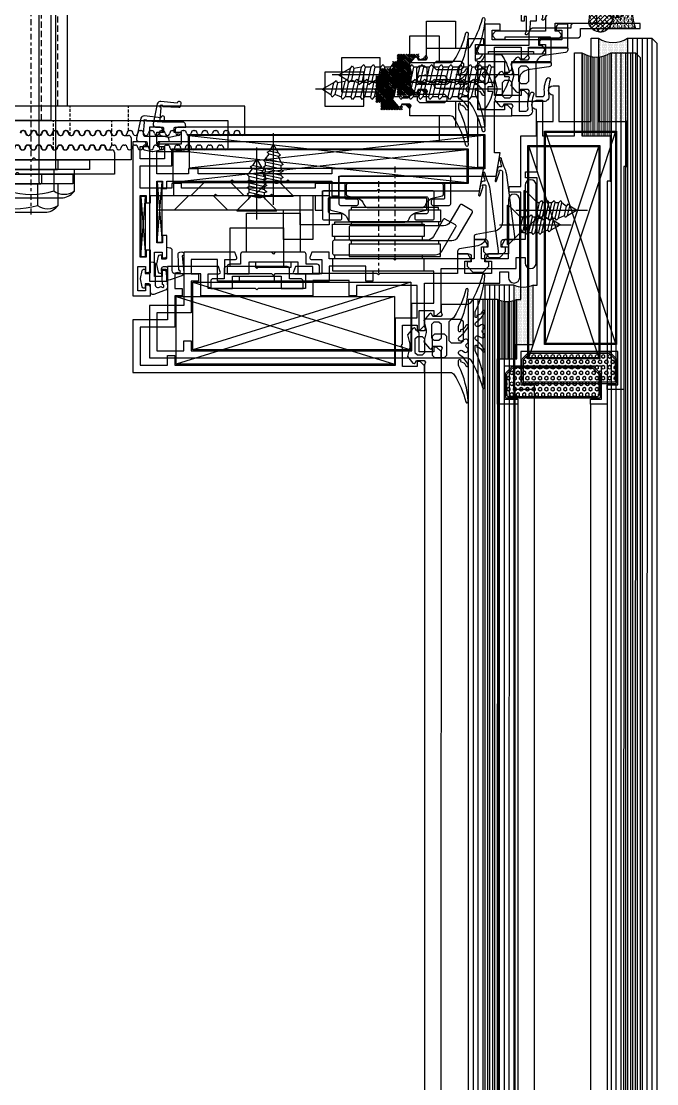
# Model space of a CAD drawing. Header units: inches. Extents: x 4821 to 127877, y 58012 to 433683.
# Drawn here: x 92547.4 to 92678.2, y 149501.3 to 149720 of the extents above; entities that cross this region are included whole.
import ezdxf

# ---------------------------------------------------------------- set-up
doc = ezdxf.new("R2010")
doc.units = ezdxf.units.IN
doc.header["$MEASUREMENT"] = 0
for name, pattern in [('$1$AUSGEZOGEN', [0]), ('$1$Center', [29.999999, 12, -6, 6, -6]), ('$1$DASHDOT', [25.4, 12.7, -6.35, 0, -6.35]), ('$1$DASHED', [19.05, 12.7, -6.35])]:
    doc.linetypes.add(name, pattern=pattern)
for name, color, linetype in [('$1$ACC', 2, 'Continuous'), ('$1$BEAM', 2, 'Continuous'), ('A-FURN-FIXD', 10, 'Continuous'), ('A-FURN-FREE', 10, 'Continuous'), ('A-WAL-CMU', 7, 'Continuous')]:
    doc.layers.add(name, color=color, linetype=linetype)

# ---------------------------------------------------------------- blocks, each defined once
blk = doc.blocks.new('$1$joint silicone 2')
h = blk.add_hatch()
h.set_pattern_fill('AR-SAND', color=11, scale=0.3)
h.set_pattern_definition([(37.5, (18049.9647, 8866.313), (-0.018898007, 0.578047131), [0, -0.456, 0, -0.51, 0, -0.4875]), (7.5, (18049.9647, 8866.313), (0.530933012, 0.84664382), [0, -0.246, 0, -0.411, 0, -0.1575]), (327.5, (18049.5957, 8866.313), (0.934242559, 0.001697716), [0, -0.15, 0, -0.54, 0, -0.705]), (317.5, (18049.5957, 8866.313), (0.90183798, 0.26330267), [0, -0.075, 0, -0.354, 0, -0.405])])
edge = h.paths.add_edge_path()
edge.add_line((-6.23, 1.18), (-6.21, 1.17))
edge.add_line((-6.21, 1.17), (-5.75, 0.91))
edge.add_line((-5.75, 0.91), (-5.19, 0.68))
edge.add_line((-5.19, 0.68), (-4.55, 0.49))
edge.add_line((-4.55, 0.49), (-3.83, 0.33))
edge.add_line((-3.83, 0.33), (-3.05, 0.21))
edge.add_line((-3.05, 0.21), (-2.21, 0.11))
edge.add_line((-2.21, 0.11), (-1.35, 0.05))
edge.add_line((-1.35, 0.05), (-0.45, 0.01))
edge.add_line((-0.45, 0.01), (0.45, -0.01))
edge.add_line((0.45, -0.01), (1.36, 0.01))
edge.add_line((1.36, 0.01), (2.25, 0.05))
edge.add_line((2.25, 0.05), (3.12, 0.11))
edge.add_line((3.12, 0.11), (3.95, 0.21))
edge.add_line((3.95, 0.21), (4.73, 0.33))
edge.add_line((4.73, 0.33), (5.45, 0.49))
edge.add_line((5.45, 0.49), (6.1, 0.68))
edge.add_line((6.1, 0.68), (6.66, 0.91))
edge.add_line((6.66, 0.91), (7.12, 1.17))
edge.add_line((7.12, 1.17), (7.13, 1.18))
edge.add_line((7.13, 1.18), (7.45, 0.83))
edge.add_line((7.45, 0.83), (7.45, -4.17))
edge.add_arc((0.45, -28.17), 25, 73.7398, 106.2602)
edge.add_line((-6.55, -4.17), (-6.55, 0.83))
edge.add_line((-6.55, 0.83), (-6.23, 1.18))
at = {"color": 11}
blk.add_lwpolyline([(-6.23, 1.18), (-6.21, 1.17), (-5.75, 0.91), (-5.19, 0.68), (-4.55, 0.49), (-3.83, 0.33), (-3.05, 0.21), (-2.21, 0.11), (-1.35, 0.05), (-0.45, 0.01), (0.45, -0.01), (1.36, 0.01), (2.25, 0.05), (3.12, 0.11), (3.95, 0.21), (4.73, 0.33), (5.45, 0.49), (6.1, 0.68), (6.66, 0.91), (7.12, 1.17), (7.13, 1.18), (7.45, 0.83), (7.45, -4.17, 0.142857), (-6.55, -4.17), (-6.55, 0.83)], format="xyb", close=True, dxfattribs=at)
blk = doc.blocks.new('$1$GTSY500502')
at = {"color": 151}
blk.add_lwpolyline([(-1.78, 2.38, -0.668179), (-2.07, 1.7), (-2.35, 1.7), (-2.35, 0), (-2.01, -0.29), (-1.68, 0), (0, 0), (0, -0.49), (-1, -0.49), (-1, -0.99), (1.91, -0.99, 0.15392), (2.48, -0.81, -0.807191), (2.77, -1.07, -0.191853), (2.18, -1.52, -0.072848), (0.68, -1.72), (0, -1.72), (0, -3), (-2.5, -3), (-2.5, -2.5, 0.414214), (-2.8, -2.2), (-8.2, -2.2, 0.414214), (-8.5, -2.5), (-8.5, -3), (-11, -3), (-11, -1.72), (-11.68, -1.72, -0.072848), (-13.18, -1.52, -0.191853), (-13.77, -1.07, -0.807191), (-13.48, -0.81, 0.15392), (-12.91, -0.99), (-10, -0.99), (-10, -0.49), (-11, -0.49), (-11, 0), (-9.32, 0), (-8.99, -0.29), (-8.65, 0), (-8.65, 1.7), (-8.93, 1.7, -0.668179), (-9.22, 2.38), (-7.8, 3.8), (-3.2, 3.8)], format="xyb", close=True, dxfattribs=at)
blk.add_lwpolyline([(-3.64, 0.49), (-4.13, 0), (-6.87, 0), (-7.36, 0.49), (-7.36, 1.47), (-6.87, 1.96), (-4.13, 1.96), (-3.64, 1.47)], close=True, dxfattribs=at)
blk = doc.blocks.new('$1$Fixed bracket Plan')
at = {"layer": 'A-FURN-FIXD', "linetype": '$1$Center', "ltscale": 0.1}
blk.add_line((53.65, -48.26), (53.65, 59.93), dxfattribs=at)
at = {"layer": 'A-FURN-FIXD', "linetype": '$1$DASHED', "ltscale": 0.1}
blk.add_line((59.15, -25.9), (59.15, 25.9), dxfattribs=at)
at = {"layer": 'A-FURN-FIXD'}
for p, q in [((61.15, -25.9), (61.15, 25.9)), ((58.65, 22.83), (58.65, -38.58)), ((97.6, -26), (9.7, -26)), ((46.15, -25.9), (61.15, -25.9)), ((97.6, -31.5), (97.6, -26)), ((51.9, -31), (52.1, -31)), ((53, -32), (53.2, -32)), ((54.1, -31), (54.3, -31)), ((55.2, -32), (55.4, -32)), ((56.3, -31), (56.5, -31)), ((57.4, -32), (57.6, -32)), ((58.5, -31), (58.7, -31)), ((59.6, -32), (59.8, -32)), ((60.7, -31), (60.9, -31)), ((61.8, -32), (62, -32)), ((62.9, -31), (63.1, -31)), ((64, -32), (64.2, -32)), ((65.1, -31), (65.3, -31)), ((66.2, -32), (66.4, -32)), ((67.3, -31), (67.5, -31)), ((68.4, -32), (68.6, -32)), ((69.5, -31), (69.7, -31)), ((70.6, -32), (70.8, -32)), ((71.7, -31), (71.9, -31)), ((72.8, -32), (73.7, -32)), ((73.9, -31), (74.1, -31)), ((74.2, -32.5), (74.2, -37)), ((76.1, -31), (76.3, -31)), ((78.3, -31), (78.5, -31)), ((80.5, -31), (80.7, -31)), ((82.7, -31), (82.9, -31)), ((84.9, -31), (85.1, -31)), ((87.1, -31), (87.3, -31)), ((89.3, -31), (89.5, -31)), ((91.5, -31), (91.7, -31)), ((93.7, -31), (93.9, -31)), ((95.9, -31), (96.1, -31)), ((53.75, -37), (34.2, -37)), ((41.65, -37), (65.65, -37)), ((54.05, -36.7), (53.75, -37)), ((54.35, -36.7), (54.05, -36.7)), ((54.65, -37), (54.35, -36.7)), ((74.2, -37), (54.65, -37)), ((59.15, -37), (59.15, -39)), ((65.65, -37), (65.65, -39)), ((65.65, -39), (41.65, -39)), ((48.23, -39), (59.07, -39)), ((58.33, -39), (58.33, -43.41)), ((62.58, -39), (59.07, -39)), ((62.58, -43.41), (62.58, -39)), ((47.05, -44.83), (60.25, -44.83))]:
    blk.add_line(p, q, dxfattribs=at)
at = {"layer": 'A-FURN-FIXD', "linetype": '$1$DASHED', "ltscale": 0.05}
for p, q in [((61.65, -31.93), (61.65, -26)), ((73.65, -31.07), (73.65, -26))]:
    blk.add_line(p, q, dxfattribs=at)
at = {"layer": 'A-FURN-FIXD'}
for centre, radius, start, end in [((51.9, -31.5), 0.5, 90, 180), ((52, -31.5), 0.5, 0, 180), ((52.1, -31.5), 0.5, 0, 90), ((53, -31.5), 0.5, 180, 270), ((53.1, -31.5), 0.5, 180, 0), ((53.2, -31.5), 0.5, 270, 0), ((54.1, -31.5), 0.5, 90, 180), ((54.2, -31.5), 0.5, 0, 180), ((54.3, -31.5), 0.5, 0, 90), ((55.2, -31.5), 0.5, 180, 270), ((55.3, -31.5), 0.5, 180, 0), ((55.4, -31.5), 0.5, 270, 0), ((56.3, -31.5), 0.5, 90, 180), ((56.4, -31.5), 0.5, 0, 180), ((56.5, -31.5), 0.5, 0, 90), ((57.4, -31.5), 0.5, 180, 270), ((57.5, -31.5), 0.5, 180, 0), ((57.6, -31.5), 0.5, 270, 0), ((58.5, -31.5), 0.5, 90, 180), ((58.6, -31.5), 0.5, 0, 180), ((58.7, -31.5), 0.5, 0, 90), ((59.6, -31.5), 0.5, 180, 270), ((59.7, -31.5), 0.5, 180, 0), ((59.8, -31.5), 0.5, 270, 0), ((60.7, -31.5), 0.5, 90, 180), ((60.8, -31.5), 0.5, 0, 180), ((60.9, -31.5), 0.5, 0, 90), ((61.8, -31.5), 0.5, 180, 270), ((61.9, -31.5), 0.5, 180, 0), ((62, -31.5), 0.5, 270, 0), ((62.9, -31.5), 0.5, 90, 180), ((63, -31.5), 0.5, 0, 180), ((63.1, -31.5), 0.5, 0, 90), ((64, -31.5), 0.5, 180, 270), ((64.1, -31.5), 0.5, 180, 0), ((64.2, -31.5), 0.5, 270, 0), ((65.1, -31.5), 0.5, 90, 180), ((65.2, -31.5), 0.5, 0, 180), ((65.3, -31.5), 0.5, 0, 90), ((66.2, -31.5), 0.5, 180, 270), ((66.3, -31.5), 0.5, 180, 0), ((66.4, -31.5), 0.5, 270, 0), ((67.3, -31.5), 0.5, 90, 180), ((67.4, -31.5), 0.5, 0, 180), ((67.5, -31.5), 0.5, 0, 90), ((68.4, -31.5), 0.5, 180, 270), ((68.5, -31.5), 0.5, 180, 0), ((68.6, -31.5), 0.5, 270, 360), ((69.5, -31.5), 0.5, 90, 180), ((69.6, -31.5), 0.5, 0, 180), ((69.7, -31.5), 0.5, 0, 90), ((70.6, -31.5), 0.5, 180, 270), ((70.7, -31.5), 0.5, 180, 0), ((70.8, -31.5), 0.5, 270, 0), ((71.7, -31.5), 0.5, 90, 180), ((71.8, -31.5), 0.5, 0, 180), ((71.9, -31.5), 0.5, 0, 90), ((72.8, -31.5), 0.5, 180, 270), ((72.9, -31.5), 0.5, 180, 0), ((73.9, -31.5), 0.5, 90, 180), ((73.7, -32.5), 0.5, 0, 90), ((74.1, -31.5), 0.5, 0, 90), ((75.1, -31.5), 0.5, 180, 0), ((76.1, -31.5), 0.5, 90, 180), ((76.3, -31.5), 0.5, 0, 90), ((77.3, -31.5), 0.5, 180, 0), ((78.3, -31.5), 0.5, 90, 180), ((78.5, -31.5), 0.5, 0, 90), ((79.5, -31.5), 0.5, 180, 0), ((80.5, -31.5), 0.5, 90, 180), ((80.7, -31.5), 0.5, 0, 90), ((81.7, -31.5), 0.5, 180, 0), ((82.7, -31.5), 0.5, 90, 180), ((82.9, -31.5), 0.5, 0, 90), ((83.9, -31.5), 0.5, 180, 0), ((84.9, -31.5), 0.5, 90, 180), ((85.1, -31.5), 0.5, 0, 90), ((86.1, -31.5), 0.5, 180, 0), ((87.1, -31.5), 0.5, 90, 180), ((87.3, -31.5), 0.5, 0, 90), ((88.3, -31.5), 0.5, 180, 0), ((89.3, -31.5), 0.5, 90, 180), ((89.5, -31.5), 0.5, 0, 90), ((90.5, -31.5), 0.5, 180, 0), ((91.5, -31.5), 0.5, 90, 180), ((91.7, -31.5), 0.5, 0, 90), ((92.7, -31.5), 0.5, 180, 0), ((93.7, -31.5), 0.5, 90, 180), ((93.9, -31.5), 0.5, 0, 90), ((94.9, -31.5), 0.5, 180, 0), ((95.9, -31.5), 0.5, 90, 180), ((96.1, -31.5), 0.5, 0, 90), ((97.1, -31.5), 0.5, 180, 0), ((59.07, -38.58), 0.417, 180, 270), ((53.65, -28.37), 15.75, 252.7319, 287.2681), ((60.45, -40.54), 3.57, 233.4429, 306.5571), ((59.73, -41.37), 3.5, 278.6993, 324.5157)]:
    blk.add_arc(centre, radius, start, end, dxfattribs=at)
blk = doc.blocks.new('$1$Stay Arm 93652400PI')
at = {"layer": 'A-FURN-FIXD', "linetype": '$1$Center', "ltscale": 0.1}
blk.add_line((147.23, 130.15), (147.23, 149.12), dxfattribs=at)
at = {"layer": 'A-FURN-FIXD'}
for p, q in [((138.23, 145.32), (138.23, 146.12)), ((156.23, 145.32), (156.23, 146.12)), ((138.23, 141.52), (138.23, 142.32)), ((138.23, 141.52), (138.23, 142.32)), ((156.23, 141.52), (156.23, 142.3))]:
    blk.add_line(p, q, dxfattribs=at)
for points in [[(137.83, 146.12), (137.83, 148.62), (156.63, 148.62), (156.63, 146.12)], [(137.83, 139.02), (156.63, 139.02), (156.63, 141.52), (137.83, 141.52)]]:
    blk.add_lwpolyline(points, close=True, dxfattribs=at)
for points in [[(157.25, 142.32), (138.13, 142.32, -0.414214), (137.83, 142.62), (137.83, 145.02, -0.414214), (138.13, 145.32), (158.97, 145.32, -0.26675), (160.27, 144.58), (163.18, 139.58, -0.414214), (163.08, 139.17), (161, 137.96, -0.414214), (160.59, 138.07), (158.55, 141.58, 0.26675)], [(158.43, 132.12), (136.03, 132.12, -0.414214), (135.73, 132.42), (135.73, 137.82, -0.414214), (136.03, 138.12), (139.43, 138.12, -0.414214), (139.73, 137.82), (139.73, 137.16, -0.414214), (139.43, 136.86), (137.29, 136.86, 0.414214), (136.99, 136.56), (136.99, 133.68, 0.414214), (137.29, 133.38), (157.17, 133.38, 0.414214), (157.47, 133.68), (157.47, 136.56, 0.414214), (157.17, 136.86), (155.03, 136.86, -0.414214), (154.73, 137.16), (154.73, 137.82, -0.414214), (155.03, 138.12), (158.43, 138.12, -0.414214), (158.73, 137.82), (158.73, 132.42, -0.414214)], [(137.47, 136.13), (139.47, 136.62, 0.253533), (140.87, 137.91, -0.319758), (141.82, 138.58), (152.65, 138.58, -0.319758), (153.59, 137.91, 0.253533), (155, 136.62), (157, 136.13, -0.344221), (157.22, 135.83), (157.22, 133.93, -0.414214), (156.92, 133.63), (137.54, 133.63, -0.414214), (137.24, 133.93), (137.24, 135.83, -0.344221)]]:
    blk.add_lwpolyline(points, format="xyb", close=True, dxfattribs=at)
blk.add_lwpolyline([(156.23, 139.02), (156.23, 138.58), (138.23, 138.58), (138.23, 139.02)], dxfattribs=at)
blk = doc.blocks.new('$1$GTSY500109')
at = {"layer": 'A-FURN-FIXD'}
blk.add_lwpolyline([(5.93, -8.75, 0.57735), (5.07, -8.75, -1), (4.2, -8.25), (4.49, -7.75, 0.965781), (3.64, -7.22, -0.138673), (1.56, -8.98, -1.037842), (1.37, -8.52, 0.283592), (2.23, -7.43, -0.584426), (2.31, -7.4, 1.39494), (2.44, -7), (1.75, -7, 0.111575), (1.32, -7.1, -0.09543), (-6.01, -9, -0.91232), (-6.08, -8.51, 0.076551), (-0.47, -6.14, 0.260148), (0, -5.29), (0, 0), (1.56, 0), (2.11, -0.24), (2.45, 0.05), (2.45, 1.67), (1.96, 1.89), (1.81, 2.1), (1.92, 2.38), (3.29, 3.53), (5.21, 3.03), (5.79, 3.03), (7.71, 3.53), (9.08, 2.38), (9.19, 2.1), (9.03, 1.89), (8.55, 1.67), (8.55, 0.05), (8.88, -0.24), (9.44, 0), (11, 0), (11, -5.29, 0.260148), (11.47, -6.14, 0.076551), (17.08, -8.51, -0.91232), (17, -9, -0.09543), (9.68, -7.1, 0.111575), (9.25, -7), (8.55, -7, 1.39494), (8.69, -7.4, -0.584426), (8.77, -7.43, 0.283592), (9.62, -8.52, -1.037842), (9.43, -8.98, -0.138673), (7.36, -7.22, 0.965781), (6.51, -7.75), (6.8, -8.25, -1)], format="xyb", close=True, dxfattribs=at)
for points in [[(4.13, -0.07), (3.64, 0.42), (3.64, 1.47), (4.13, 1.96), (6.87, 1.96), (7.36, 1.47), (7.36, 0.42), (6.87, -0.07)], [(3.59, -4.6), (3.1, -4.11), (3.1, -2.07), (3.59, -1.58), (7.41, -1.58), (7.9, -2.07), (7.9, -4.11), (7.41, -4.6)]]:
    blk.add_lwpolyline(points, close=True, dxfattribs=at)
blk = doc.blocks.new('$1$Flat head screw 4.2x9mm')
at = {"color": 71}
for p, q in [((-4.05, 0), (-4.05, -0.19)), ((4.05, 0), (-4.05, 0)), ((4.05, 0), (4.05, -0.19)), ((4.05, -0.19), (-4.05, -0.19)), ((-4.05, -0.19), (-1.78, -2.47)), ((4.05, -0.19), (1.78, -2.47)), ((-1.6, -3.17), (-2.02, -3.59)), ((-2.02, -3.59), (-1.6, -3.83)), ((0.29, -2.74), (-1.6, -3.17)), ((-1.6, -2.89), (-1.6, -3.17)), ((1.6, -3.1), (-1.6, -3.83)), ((1.6, -3.73), (-1.6, -4.45)), ((-1.6, -3.83), (-1.6, -4.45)), ((1.6, -3.1), (1.19, -2.88)), ((1.6, -3.1), (1.6, -2.89)), ((1.6, -3.1), (1.6, -3.73)), ((2.02, -3.96), (1.6, -3.73)), ((1.6, -4.38), (2.02, -3.96)), ((-1.6, -4.45), (-2.02, -4.87)), ((-2.02, -4.87), (-1.6, -5.11)), ((-1.6, -5.73), (-2.02, -6.15)), ((-2.02, -6.15), (-1.6, -6.39)), ((1.6, -4.38), (-1.6, -5.11)), ((1.6, -5.01), (-1.6, -5.73)), ((-1.6, -5.11), (-1.6, -5.73)), ((1.6, -5.66), (-1.6, -6.39)), ((-1.6, -6.39), (-1.6, -7.12)), ((1.6, -6.4), (-1.6, -7.12)), ((1.6, -4.38), (1.6, -5.01)), ((2.02, -5.24), (1.6, -5.01)), ((1.6, -5.66), (2.02, -5.24)), ((1.6, -5.66), (1.6, -6.4)), ((2.02, -6.63), (1.6, -6.4)), ((-1.6, -7.12), (-2.02, -7.55)), ((-2.02, -7.55), (-1.6, -7.78)), ((1.6, -7.05), (-1.6, -7.78)), ((-1.6, -7.78), (-0.88, -8.73)), ((-0.88, -8.73), (-1.3, -9.15)), ((1.06, -8.29), (-0.88, -8.73)), ((1.6, -7.05), (1.06, -8.29)), ((1.48, -8.52), (1.06, -8.29)), ((1.06, -8.95), (1.48, -8.52)), ((1.6, -7.05), (2.02, -6.63)), ((-1.3, -9.15), (-0.88, -9.38)), ((1.06, -8.95), (-0.88, -9.38)), ((0, -10.79), (-0.88, -9.38)), ((1.06, -8.95), (0, -10.79))]:
    blk.add_line(p, q, dxfattribs=at)
at = {"color": 2}
blk.add_line((0, 1.7), (0, -13.07), dxfattribs=at)
at = {"color": 71}
for centre, radius, start, end in [((-2.2, -2.89), 0.6, 0, 45), ((0.57, -3.99), 1.28, 60.7936, 102.7393), ((2.2, -2.89), 0.6, 135, 180)]:
    blk.add_arc(centre, radius, start, end, dxfattribs=at)
blk = doc.blocks.new('$1$closekit')
at = {"layer": 'A-FURN-FREE'}
for p, q in [((-19.4, 14), (-16.4, 17)), ((-19.4, 9), (-16.4, 6)), ((-19.4, 1.05), (-16.4, 4.05)), ((-16.4, 4.05), (-18.67, 1.78)), ((-16.21, 4.05), (-16.4, 4.05)), ((-16.4, -4.05), (-16.4, 4.05)), ((-16.21, -4.05), (-16.21, 4.05)), ((-14.51, 0), (-29.28, 0)), ((-27, 0), (-25.59, 0.88)), ((-25.15, -1.06), (-27, 0)), ((-25.36, 1.3), (-25.59, 0.88)), ((-25.15, -1.06), (-25.59, 0.88)), ((-24.94, 0.88), (-25.36, 1.3)), ((-23.99, 1.6), (-24.94, 0.88)), ((-24.5, -1.06), (-24.94, 0.88)), ((-23.75, 2.02), (-23.99, 1.6)), ((-23.26, -1.6), (-23.99, 1.6)), ((-23.33, 1.6), (-23.75, 2.02)), ((-22.61, -1.6), (-23.33, 1.6)), ((-22.6, 1.6), (-23.33, 1.6)), ((-22.36, 2.02), (-22.6, 1.6)), ((-21.87, -1.6), (-22.6, 1.6)), ((-21.94, 1.6), (-22.36, 2.02)), ((-21.32, 1.6), (-21.94, 1.6)), ((-21.22, -1.6), (-21.94, 1.6)), ((-21.08, 2.02), (-21.32, 1.6)), ((-20.59, -1.6), (-21.32, 1.6)), ((-20.66, 1.6), (-21.08, 2.02)), ((-20.04, 1.6), (-20.66, 1.6)), ((-19.94, -1.6), (-20.66, 1.6)), ((-19.8, 2.02), (-20.04, 1.6)), ((-19.31, -1.6), (-20.04, 1.6)), ((-19.38, 1.6), (-19.8, 2.02)), ((-18.95, -0.29), (-19.38, 1.6)), ((-19.1, 1.6), (-19.38, 1.6)), ((-25.15, -1.06), (-24.73, -1.48)), ((-24.73, -1.48), (-24.5, -1.06)), ((-23.26, -1.6), (-24.5, -1.06)), ((-23.26, -1.6), (-22.84, -2.02)), ((-22.84, -2.02), (-22.61, -1.6)), ((-21.87, -1.6), (-22.61, -1.6)), ((-21.87, -1.6), (-21.45, -2.02)), ((-21.45, -2.02), (-21.22, -1.6)), ((-20.59, -1.6), (-21.22, -1.6)), ((-20.59, -1.6), (-20.17, -2.02)), ((-20.17, -2.02), (-19.94, -1.6)), ((-19.31, -1.6), (-19.94, -1.6)), ((-19.4, -1.05), (-16.4, -4.05)), ((-19.31, -1.6), (-19.08, -1.19)), ((-19.31, -1.6), (-19.1, -1.6)), ((-16.4, -4.05), (-18.67, -1.78)), ((-16.21, -4.05), (-16.4, -4.05))]:
    blk.add_line(p, q, dxfattribs=at)
blk.add_lwpolyline([(-16.4, -11.5), (-16.4, 20.5), (-19.4, 20.5), (-19.4, -11.5), (-10.4, -11.5), (-10.4, -5.5), (-16.4, -5.5)], dxfattribs=at)
blk.add_lwpolyline([(-4.3, -6.75, -0.414214), (-4.8, -6.25), (-4.8, -0.4), (-4.4, 0), (-4.8, 0.4), (-4.8, 6.25, -0.414214), (-4.3, 6.75), (-2.3, 6.75), (-2.3, 9, -0.414214), (-1.8, 9.5), (-0.3, 9.5), (-0.3, 5), (-2.8, 5), (-2.8, -5), (-0.3, -5), (-0.3, -9.5), (-1.8, -9.5, -0.414214), (-2.3, -9), (-2.3, -6.75)], format="xyb", close=True, dxfattribs=at)
for points in [[(-12.8, 5.5), (-12.8, -5.5), (-4.8, -5.5), (-4.8, 5.5)], [(-2.8, -3.59), (-1.62, -3.59), (-1.62, 3.59), (-2.8, 3.59)]]:
    blk.add_lwpolyline(points, close=True, dxfattribs=at)
for centre, radius, start, end in [((-19.1, 2.2), 0.6, 270, 315), ((-19.1, -2.2), 0.6, 45, 90), ((-20.2, -0.57), 1.28, 330.7936, 12.7393)]:
    blk.add_arc(centre, radius, start, end, dxfattribs=at)
blk = doc.blocks.new('$1$latsg')
at = {"color": 16}
blk.add_line((0, -4.63), (0, -4.63), dxfattribs=at)
at = {"color": 151}
blk.add_lwpolyline([(0, -2.33, -0.414214), (-0.5, -2.83), (-1.6, -2.83), (-1.6, -2.05, 0.414214), (-1.7, -1.95), (-2.49, -1.95), (-3.73, -3.14), (-3.73, -5.28), (-2.49, -6.47), (-1.7, -6.47, 0.414214), (-1.6, -6.37), (-1.6, -5.59), (-0.5, -5.59, -0.414214), (0, -6.09), (0, -8.42), (0.49, -8.42, 0.033024), (0.62, -8.41), (13.31, -6.73, 0.089231), (14.99, -6.16, -0.031349), (16.66, -5.63, 1.042186), (16.52, -5.25, 0.003956), (15.1, -5.64, -0.540004), (14.96, -5.55), (14.96, -5.32, 0.357511), (14.56, -4.83), (12.11, -4.34, 0.933108), (12.03, -4.63), (13.86, -5.26, -1.216572), (14.2, -5.46, -0.554991), (13.97, -5.84), (3.65, -5.84, -0.36397), (1.68, -4.19), (1.02, -0.41, 0.36397), (0.52, 0), (0, 0)], format="xyb", close=True, dxfattribs=at)
blk = doc.blocks.new('$1$GTSY500112')
at = {"layer": 'A-FURN-FIXD'}
blk.add_lwpolyline([(5.93, -11.75, 0.57735), (5.07, -11.75, -1), (4.2, -11.25), (4.49, -10.75, 0.965781), (3.64, -10.22, -0.138673), (1.56, -11.98, -1.037842), (1.37, -11.52, 0.283592), (2.23, -10.43, -0.584426), (2.31, -10.4, 1.39494), (2.44, -10), (1.75, -10, 0.111575), (1.32, -10.1, -0.09543), (-6.01, -12, -0.91232), (-6.08, -11.51, 0.076551), (-0.47, -9.14, 0.260148), (0, -8.29), (0, 0), (1.56, 0), (2.11, -0.24), (2.45, 0.05), (2.45, 1.67), (1.96, 1.89), (1.81, 2.1), (1.92, 2.38), (3.29, 3.53), (5.21, 3.03), (5.79, 3.03), (7.71, 3.53), (9.08, 2.38), (9.19, 2.1), (9.03, 1.89), (8.55, 1.67), (8.55, 0.05), (8.88, -0.24), (9.44, 0), (11, 0), (11, -8.29, 0.260148), (11.47, -9.14, 0.076551), (17.08, -11.51, -0.91232), (17, -12, -0.09543), (9.68, -10.1, 0.111575), (9.25, -10), (8.55, -10, 1.39494), (8.69, -10.4, -0.584426), (8.77, -10.43, 0.283592), (9.62, -11.52, -1.037842), (9.43, -11.98, -0.138673), (7.36, -10.22, 0.965781), (6.51, -10.75), (6.8, -11.25, -1)], format="xyb", close=True, dxfattribs=at)
for points in [[(4.13, -0.07), (3.64, 0.42), (3.64, 1.47), (4.13, 1.96), (6.87, 1.96), (7.36, 1.47), (7.36, 0.42), (6.87, -0.07)], [(4.01, -1.58), (4.5, -2.07), (4.5, -7.11), (4.01, -7.6), (3.19, -7.6), (2.7, -7.11), (2.7, -2.07), (3.19, -1.58)], [(7.81, -7.6), (6.99, -7.6), (6.5, -7.11), (6.5, -2.07), (6.99, -1.58), (7.81, -1.58), (8.3, -2.07), (8.3, -7.11)]]:
    blk.add_lwpolyline(points, close=True, dxfattribs=at)
blk = doc.blocks.new('$1$butile2')
h = blk.add_hatch(color=11)
h.dxf.hatch_style = 1
h.paths.add_polyline_path([(9.3, 0.2), (0, 0.2), (0, 0), (9.3, 0)])
at = {"color": 11}
blk.add_lwpolyline([(9.3, 0.2), (0, 0.2), (0, 0), (9.3, 0)], close=True, dxfattribs=at)
blk = doc.blocks.new('$1$inner silicone')
h = blk.add_hatch()
h.set_pattern_fill('DOTS', scale=4)
h.paths.add_polyline_path([(12.2, 0), (12.2, -0.2), (12.2, -4), (0, -4, 0.23607), (0, 0)])
at = {"color": 7}
blk.add_line((12.2, -0.2), (12.2, 0), dxfattribs=at)
blk.add_arc((-4, -2), 4.47, 333.4347, 26.5653, dxfattribs=at)
blk = doc.blocks.new('$1$RHS4.2x32')
at = {"layer": 'A-FURN-FIXD'}
for p, q in [((1.42, 4.1), (0, 4.1)), ((0, -4.1), (0, 4.1)), ((-32, 0), (-30.26, 1.09)), ((-29.72, -1.3), (-32, 0)), ((-29.98, 1.61), (-30.26, 1.09)), ((-29.72, -1.3), (-30.26, 1.09)), ((-29.45, 1.09), (-29.98, 1.61)), ((-28.23, 1.58), (-29.45, 1.09)), ((-28.91, -1.3), (-29.45, 1.09)), ((-27.85, 2.1), (-28.13, 1.58)), ((-27.42, -1.58), (-28.13, 1.58)), ((-27.33, 1.58), (-27.85, 2.1)), ((-26.14, 1.58), (-27.33, 1.58)), ((-26.61, -1.58), (-27.33, 1.58)), ((-25.85, 2.1), (-26.14, 1.58)), ((-25.42, -1.58), (-26.14, 1.58)), ((-25.33, 1.58), (-25.85, 2.1)), ((-24.61, -1.58), (-25.33, 1.58)), ((-24.14, 1.58), (-25.33, 1.58)), ((-23.85, 2.1), (-24.14, 1.58)), ((-23.43, -1.58), (-24.14, 1.58)), ((-23.33, 1.58), (-23.85, 2.1)), ((-22.62, -1.58), (-23.33, 1.58)), ((-22.14, 1.58), (-23.33, 1.58)), ((-21.86, 2.1), (-22.14, 1.58)), ((-21.43, -1.58), (-22.14, 1.58)), ((-21.33, 1.58), (-21.86, 2.1)), ((-20.62, -1.58), (-21.33, 1.58)), ((-20.15, 1.58), (-21.33, 1.58)), ((-19.86, 2.1), (-20.15, 1.58)), ((-19.43, -1.58), (-20.15, 1.58)), ((-19.86, 2.1), (-19.34, 1.58)), ((-18.62, -1.58), (-19.34, 1.58)), ((-18.15, 1.58), (-19.34, 1.58)), ((-17.86, 2.1), (-18.15, 1.58)), ((-17.43, -1.58), (-18.15, 1.58)), ((-17.34, 1.58), (-17.86, 2.1)), ((-16.63, -1.58), (-17.34, 1.58)), ((-16.15, 1.58), (-17.34, 1.58)), ((-15.86, 2.1), (-16.15, 1.58)), ((-15.44, -1.58), (-16.15, 1.58)), ((-15.34, 1.58), (-15.86, 2.1)), ((-14.63, -1.58), (-15.34, 1.58)), ((-14.15, 1.58), (-15.34, 1.58)), ((-13.87, 2.1), (-14.15, 1.58)), ((-13.44, -1.58), (-14.15, 1.58)), ((-13.44, -1.58), (-14.15, 1.58)), ((-13.34, 1.58), (-13.87, 2.1)), ((-12.63, -1.58), (-13.34, 1.58)), ((-12.16, 1.58), (-13.34, 1.58)), ((-11.87, 2.1), (-12.16, 1.58)), ((-11.44, -1.58), (-12.16, 1.58)), ((-11.35, 1.58), (-11.87, 2.1)), ((-10.63, -1.58), (-11.35, 1.58)), ((-10.16, 1.58), (-11.35, 1.58)), ((-9.87, 2.1), (-10.16, 1.58)), ((-9.45, -1.58), (-10.16, 1.58)), ((-9.35, 1.58), (-9.87, 2.1)), ((-8.64, -1.58), (-9.35, 1.58)), ((-8.16, 1.58), (-9.35, 1.58)), ((-7.88, 2.1), (-8.16, 1.58)), ((-7.45, -1.58), (-8.16, 1.58)), ((-7.35, 1.58), (-7.88, 2.1)), ((-6.64, -1.58), (-7.35, 1.58)), ((-6.17, 1.58), (-7.35, 1.58)), ((-5.88, 2.1), (-6.17, 1.58)), ((-5.45, -1.58), (-6.17, 1.58)), ((-5.36, 1.58), (-5.88, 2.1)), ((-4.64, -1.58), (-5.36, 1.58)), ((-4.17, 1.58), (-5.36, 1.58)), ((-3.88, 2.1), (-4.17, 1.58)), ((-3.45, -1.58), (-4.17, 1.58)), ((-3.45, -1.58), (-4.17, 1.58)), ((-3.36, 1.58), (-3.88, 2.1)), ((-2.64, -1.58), (-3.36, 1.58)), ((-2.17, 1.58), (-3.36, 1.58)), ((-1.88, 2.1), (-2.17, 1.58)), ((-1.46, -1.58), (-2.17, 1.58)), ((-1.36, 1.58), (-1.88, 2.1)), ((-0.65, -1.58), (-1.36, 1.58)), ((-0.17, 1.58), (-1.36, 1.58)), ((0, 1.89), (-0.17, 1.58)), ((0, 0.81), (-0.17, 1.58)), ((3.05, 0.46), (2.04, 0.46)), ((2.04, -0.46), (2.04, 0.46)), ((-29.72, -1.3), (-29.2, -1.82)), ((-29.2, -1.82), (-28.91, -1.3)), ((-27.42, -1.58), (-28.91, -1.3)), ((-27.42, -1.58), (-26.9, -2.1)), ((-26.9, -2.1), (-26.61, -1.58)), ((-25.42, -1.58), (-26.61, -1.58)), ((-25.42, -1.58), (-24.9, -2.1)), ((-24.9, -2.1), (-24.61, -1.58)), ((-23.43, -1.58), (-24.61, -1.58)), ((-23.43, -1.58), (-22.9, -2.1)), ((-22.9, -2.1), (-22.62, -1.58)), ((-21.43, -1.58), (-22.62, -1.58)), ((-21.43, -1.58), (-20.91, -2.1)), ((-20.91, -2.1), (-20.62, -1.58)), ((-19.43, -1.58), (-20.62, -1.58)), ((-19.43, -1.58), (-18.91, -2.1)), ((-18.91, -2.1), (-18.62, -1.58)), ((-17.43, -1.58), (-18.62, -1.58)), ((-17.43, -1.58), (-16.91, -2.1)), ((-16.91, -2.1), (-16.63, -1.58)), ((-15.44, -1.58), (-16.63, -1.58)), ((-15.44, -1.58), (-14.91, -2.1)), ((-14.91, -2.1), (-14.63, -1.58)), ((-13.44, -1.58), (-14.63, -1.58)), ((-13.44, -1.58), (-12.92, -2.1)), ((-12.92, -2.1), (-12.63, -1.58)), ((-11.44, -1.58), (-12.63, -1.58)), ((-11.44, -1.58), (-10.92, -2.1)), ((-10.92, -2.1), (-10.63, -1.58)), ((-9.45, -1.58), (-10.63, -1.58)), ((-9.45, -1.58), (-8.92, -2.1)), ((-8.92, -2.1), (-8.64, -1.58)), ((-7.45, -1.58), (-8.64, -1.58)), ((-7.45, -1.58), (-6.93, -2.1)), ((-6.93, -2.1), (-6.64, -1.58)), ((-5.45, -1.58), (-6.64, -1.58)), ((-5.45, -1.58), (-4.93, -2.1)), ((-4.93, -2.1), (-4.64, -1.58)), ((-3.45, -1.58), (-4.64, -1.58)), ((-3.45, -1.58), (-2.93, -2.1)), ((-2.93, -2.1), (-2.64, -1.58)), ((-1.46, -1.58), (-2.64, -1.58)), ((-1.46, -1.58), (-0.93, -2.1)), ((-0.93, -2.1), (-0.65, -1.58)), ((0, -1.58), (-0.65, -1.58)), ((3.05, -0.46), (2.04, -0.46)), ((1.42, -4.1), (0, -4.1))]:
    blk.add_line(p, q, dxfattribs=at)
at = {"layer": 'A-FURN-FIXD', "linetype": '$1$DASHDOT'}
blk.add_line((4.78, 0), (-34, 0), dxfattribs=at)
at = {"layer": 'A-FURN-FIXD'}
for centre, start, end in [((-5.01, -0.91), 9.6294, 37.9057), ((-5.01, 0.91), 322.0943, 350.3706)]:
    blk.add_arc(centre, 8.15, start, end, dxfattribs=at)
blk = doc.blocks.new('FIRST SLAB EDGE')
at = {"ltscale": 0.5, "extrusion": (5.69003e-07, 1.56101e-06, 1)}
h = blk.add_hatch(dxfattribs=at)
h.set_pattern_fill('ANSI38', color=21, scale=5, angle=179.0162, style=0)
h.set_pattern_definition([(224.01620899, (628663.00023, -1350614.86026), (0.4342886525, -0.44946453287), []), (314.01620899, (628663.00023, -1350614.86026), (1.3180418379, -0.46464041323), [1.5625, -0.9375])])
h.paths.add_polyline_path([(1200849.07, -1727676.75), (1200848.81, -1727677.21), (1200848.52, -1727677.58), (1200848.2, -1727677.87), (1200847.87, -1727678.07), (1200847.53, -1727678.21), (1200847.19, -1727678.28), (1200846.85, -1727678.29), (1200846.51, -1727678.25), (1200846.2, -1727678.17), (1200845.9, -1727678.05), (1200845.62, -1727677.9), (1200845.38, -1727677.72), (1200845.16, -1727677.52), (1200844.97, -1727677.31), (1200844.82, -1727677.09), (1200844.71, -1727676.87), (1200844.64, -1727676.66), (1200844.6, -1727676.44), (1200844.6, -1727676.21), (1200844.61, -1727675.96), (1200844.65, -1727675.7), (1200844.69, -1727675.4), (1200844.74, -1727675.07), (1200844.78, -1727674.7), (1200844.82, -1727674.29), (1200844.85, -1727673.83), (1200844.87, -1727673.34), (1200844.88, -1727672.82), (1200844.89, -1727672.27), (1200844.89, -1727671.7), (1200844.89, -1727671.13), (1200844.89, -1727670.55), (1200844.89, -1727669.96), (1200844.89, -1727669.39), (1200844.89, -1727668.82), (1200844.88, -1727668.28), (1200844.87, -1727667.75), (1200844.85, -1727667.26), (1200844.82, -1727666.8), (1200844.78, -1727666.39), (1200844.74, -1727666.02), (1200844.69, -1727665.69), (1200844.65, -1727665.39), (1200844.61, -1727665.13), (1200844.6, -1727664.89), (1200844.6, -1727664.66), (1200844.64, -1727664.44), (1200844.71, -1727664.22), (1200844.82, -1727664), (1200844.97, -1727663.78), (1200845.16, -1727663.57), (1200845.38, -1727663.37), (1200845.62, -1727663.19), (1200845.9, -1727663.04), (1200846.2, -1727662.92), (1200846.51, -1727662.84), (1200846.85, -1727662.8), (1200847.19, -1727662.81), (1200847.53, -1727662.88), (1200847.87, -1727663.02), (1200848.2, -1727663.23), (1200848.52, -1727663.51), (1200848.81, -1727663.88), (1200849.07, -1727664.34), (1200849.29, -1727664.9), (1200849.49, -1727665.55), (1200849.64, -1727666.27), (1200849.77, -1727667.05), (1200849.87, -1727667.88), (1200849.93, -1727668.75), (1200849.97, -1727669.64), (1200849.98, -1727670.55), (1200849.97, -1727671.45), (1200849.93, -1727672.34), (1200849.87, -1727673.21), (1200849.77, -1727674.04), (1200849.64, -1727674.83), (1200849.49, -1727675.55), (1200849.29, -1727676.19)])
at = {"extrusion": (5.69003e-07, 1.56101e-06, 1)}
h = blk.add_hatch(dxfattribs=at)
h.set_pattern_fill('DOTS', scale=4, angle=89.9998)
h.set_pattern_definition([(89.99978104, (643348.50674, -1336779.6896), (-0.2499995223, 0.12500095539), [0, -0.25])])
h.paths.add_polyline_path([(1200843.15, -1727699.65), (1200843.15, -1727682.55, 0.293351), (1200849.15, -1727682.55), (1200849.15, -1727699.65), (1200848.95, -1727699.65)])
h = blk.add_hatch(dxfattribs=at)
h.set_pattern_fill('ANSI32', angle=89.9998)
h.set_pattern_definition([(134.99978104, (638250.54594, -1316395.95177), (-0.2651660563, -0.2651640296), []), (134.99978104, (638250.54594, -1316395.775), (-0.2651660563, -0.2651640296), [])])
h.paths.add_polyline_path([(1200801.75, -1727685.79), (1200801.75, -1727687.29), (1200800.75, -1727687.29), (1200800.75, -1727689.74), (1200800.45, -1727690.04), (1200800.75, -1727690.34), (1200800.75, -1727692.79), (1200801.75, -1727692.79), (1200801.75, -1727694.29), (1200806.25, -1727694.29), (1200806.25, -1727693.29), (1200806.85, -1727693.29), (1200807.75, -1727694.19), (1200807.75, -1727693.98), (1200807.99, -1727693.43), (1200807.7, -1727693.1), (1200806.08, -1727693.1), (1200805.86, -1727693.58), (1200805.65, -1727693.73), (1200805.37, -1727693.63), (1200804.22, -1727692.26), (1200804.72, -1727690.33), (1200804.72, -1727689.76), (1200804.22, -1727687.83), (1200805.37, -1727686.46), (1200805.65, -1727686.36), (1200805.86, -1727686.51), (1200806.08, -1727687), (1200807.7, -1727687), (1200807.99, -1727686.66), (1200807.75, -1727686.11), (1200807.75, -1727685.89), (1200806.85, -1727686.79), (1200806.25, -1727686.79), (1200806.25, -1727685.79)])
h = blk.add_hatch(dxfattribs=at)
h.set_pattern_fill('HEX', color=140, scale=3, angle=89.9998)
h.set_pattern_definition([(89.99978104, (645689.6589, -1330423.8154), (-0.64951905283, 2.4822e-06), [0.375, -0.75]), (209.99978104, (645689.6589, -1330423.8154), (0.3247573768, -0.5625012411), [0.375, -0.75]), (149.99978104, (645689.6589, -1330423.4404), (-0.32476167605, -0.5624987589), [0.375, -0.75])])
edge = h.paths.add_edge_path()
edge.add_line((1200827.7, -1727753.05), (1200827.7, -1727748.79))
edge.add_arc((1200828, -1727748.79), 0.3, -224.9998, -179.9998, ccw=False)
edge.add_line((1200827.79, -1727748.58), (1200828.94, -1727747.43))
edge.add_arc((1200829.15, -1727747.65), 0.3, -269.9998, -224.9998, ccw=False)
edge.add_line((1200829.15, -1727747.35), (1200845.15, -1727747.35))
edge.add_arc((1200845.15, -1727747.65), 0.3, -314.9998, -269.9998, ccw=False)
edge.add_line((1200845.36, -1727747.43), (1200846.51, -1727748.58))
edge.add_arc((1200846.3, -1727748.79), 0.3, -359.9998, -314.9998, ccw=False)
edge.add_line((1200846.6, -1727748.79), (1200846.6, -1727753.05))
edge.add_arc((1200846.3, -1727753.05), 0.3, -449.9998, -359.9998, ccw=False)
edge.add_line((1200846.3, -1727753.35), (1200828, -1727753.35))
edge.add_arc((1200828, -1727753.05), 0.3, -179.9998, -89.9998, ccw=False)
at = {"layer": '$1$ACC', "color": 101, "extrusion": (5.69003e-07, 1.56101e-06, 1), "elevation": -2.01}
for points in [[(1200827.7, -1727753.65, -0.414214), (1200827.4, -1727753.35), (1200827.4, -1727748.67, -0.198912), (1200827.49, -1727748.46), (1200828.81, -1727747.13, -0.198912), (1200829.03, -1727747.05), (1200845.28, -1727747.05, -0.198912), (1200845.49, -1727747.13), (1200846.81, -1727748.46, -0.198912), (1200846.9, -1727748.67), (1200846.9, -1727753.35, -0.414214), (1200846.6, -1727753.65)], [(1200827.7, -1727753.05), (1200827.7, -1727748.79, -0.198912), (1200827.79, -1727748.58), (1200828.94, -1727747.43, -0.198912), (1200829.15, -1727747.35), (1200845.15, -1727747.35, -0.198912), (1200845.36, -1727747.43), (1200846.51, -1727748.58, -0.198912), (1200846.6, -1727748.79), (1200846.6, -1727753.05, -0.414214), (1200846.3, -1727753.35), (1200828, -1727753.35, -0.414214)]]:
    blk.add_lwpolyline(points, format="xyb", close=True, dxfattribs=at)
at = {"color": 165, "linetype": 'Continuous', "extrusion": (5.69003e-07, 1.56101e-06, 1)}
for p, q in [((1200849.15, -1727682.55, 0), (1200849.11, -1728465.85, 0)), ((1200849.15, -1727682.55, 0), (1200854.15, -1727682.55, 0)), ((1200850.15, -1727682.55, 0), (1200850.11, -1728465.85, 0)), ((1200851.15, -1727682.55, 0), (1200851.11, -1728465.85, 0)), ((1200852.15, -1727682.55, 0), (1200852.11, -1728465.85, 0)), ((1200853.15, -1727682.55, 0), (1200853.11, -1728465.85, 0)), ((1200854.15, -1727682.55, 0), (1200854.11, -1728465.85, 0)), ((1200854.15, -1727682.55, 0), (1200855.15, -1727683.55, 0)), ((1200855.15, -1727683.55, 0), (1200855.11, -1728464.85, 0)), ((1200819.75, -1727733.35, 0), (1200819.71, -1728415.05, 0)), ((1200825.75, -1727733.35, 0), (1200819.75, -1727733.35, 0)), ((1200820.75, -1727733.35, 0), (1200820.71, -1728415.05, 0)), ((1200821.75, -1727733.35, 0), (1200821.71, -1728415.05, 0)), ((1200822.75, -1727733.35, 0), (1200822.71, -1728415.05, 0)), ((1200823.75, -1727733.35, 0), (1200823.71, -1728415.05, 0)), ((1200824.75, -1727733.35, 0), (1200824.71, -1728415.05, 0)), ((1200825.75, -1727733.35, 0), (1200825.71, -1728415.05, 0))]:
    blk.add_line(p, q, dxfattribs=at)
at = {"color": 31, "extrusion": (5.69003e-07, 1.56101e-06, 1)}
for p, q in [((1200813.75, -1727695.55, 0), (1200813.75, -1727700.85, 0)), ((1200810.75, -1727748.35, 0), (1200810.71, -1728400.05, 0)), ((1200825.95, -1727754.85, 0), (1200825.9, -1728393.55, 0)), ((1200829.95, -1727754.85, 0), (1200829.9, -1728393.55, 0)), ((1200844.95, -1727754.85, 0), (1200844.9, -1728393.55, 0)), ((1200848.35, -1727754.85, 0), (1200848.3, -1728393.55, 0))]:
    blk.add_line(p, q, dxfattribs=at)
at = {"color": 52, "extrusion": (5.69003e-07, 1.56101e-06, 1)}
for p, q in [((1200819.55, -1727702.55, 0), (1200758.95, -1727709.25, 0)), ((1200758.95, -1727702.55, 0), (1200819.55, -1727709.25, 0)), ((1200832.25, -1727745.35, 0), (1200846.65, -1727701.85, 0)), ((1200832.25, -1727701.85, 0), (1200846.65, -1727745.35, 0)), ((1200752.35, -1727712.1, 0), (1200753.35, -1727724.5, 0)), ((1200752.35, -1727724.5, 0), (1200753.35, -1727712.1, 0)), ((1200759.65, -1727732.75, 0), (1200804.55, -1727746.65, 0)), ((1200804.55, -1727732.75, 0), (1200759.65, -1727746.65, 0))]:
    blk.add_line(p, q, dxfattribs=at)
at = {"color": 16, "linetype": 'Continuous', "extrusion": (5.69003e-07, 1.56101e-06, 1)}
blk.add_line((1200825.75, -1727754.85, 0), (1200825.75, -1727745.55, 0), dxfattribs=at)
at = {"color": 21, "extrusion": (5.69003e-07, 1.56101e-06, 1)}
blk.add_lwpolyline([(1200849.07, -1727676.75), (1200848.81, -1727677.21), (1200848.52, -1727677.58), (1200848.2, -1727677.87), (1200847.87, -1727678.07), (1200847.53, -1727678.21), (1200847.19, -1727678.28), (1200846.85, -1727678.29), (1200846.51, -1727678.25), (1200846.2, -1727678.17), (1200845.9, -1727678.05), (1200845.62, -1727677.9), (1200845.38, -1727677.72), (1200845.16, -1727677.52), (1200844.97, -1727677.31), (1200844.82, -1727677.09), (1200844.71, -1727676.87), (1200844.64, -1727676.66), (1200844.6, -1727676.44), (1200844.6, -1727676.21), (1200844.61, -1727675.96), (1200844.65, -1727675.7), (1200844.69, -1727675.4), (1200844.74, -1727675.07), (1200844.78, -1727674.7), (1200844.82, -1727674.29), (1200844.85, -1727673.83), (1200844.87, -1727673.34), (1200844.88, -1727672.82), (1200844.89, -1727672.27), (1200844.89, -1727671.7), (1200844.89, -1727671.13), (1200844.89, -1727670.55), (1200844.89, -1727669.96), (1200844.89, -1727669.39), (1200844.89, -1727668.82), (1200844.88, -1727668.28), (1200844.87, -1727667.75), (1200844.85, -1727667.26), (1200844.82, -1727666.8), (1200844.78, -1727666.39), (1200844.74, -1727666.02), (1200844.69, -1727665.69), (1200844.65, -1727665.39), (1200844.61, -1727665.13), (1200844.6, -1727664.89), (1200844.6, -1727664.66), (1200844.64, -1727664.44), (1200844.71, -1727664.22), (1200844.82, -1727664), (1200844.97, -1727663.78), (1200845.16, -1727663.57), (1200845.38, -1727663.37), (1200845.62, -1727663.19), (1200845.9, -1727663.04), (1200846.2, -1727662.92), (1200846.51, -1727662.84), (1200846.85, -1727662.8), (1200847.19, -1727662.81), (1200847.53, -1727662.88), (1200847.87, -1727663.02), (1200848.2, -1727663.23), (1200848.52, -1727663.51), (1200848.81, -1727663.88), (1200849.07, -1727664.34), (1200849.29, -1727664.9), (1200849.49, -1727665.55), (1200849.64, -1727666.27), (1200849.77, -1727667.05), (1200849.87, -1727667.88), (1200849.93, -1727668.75), (1200849.97, -1727669.64), (1200849.98, -1727670.55), (1200849.97, -1727671.45), (1200849.93, -1727672.34), (1200849.87, -1727673.21), (1200849.77, -1727674.04), (1200849.64, -1727674.83), (1200849.49, -1727675.55), (1200849.29, -1727676.19)], close=True, dxfattribs=at)
at = {"color": 3, "linetype": '$1$Center', "ltscale": 50, "extrusion": (5.69003e-07, 1.56101e-06, 1), "elevation": -2.01}
blk.add_lwpolyline([(1200840.85, -1727677.05), (1200840.85, -1727677.45), (1200833.25, -1727677.45, 0.414214), (1200832.25, -1727678.45), (1200832.25, -1727681.05), (1200821.95, -1727681.05), (1200821.42, -1727681.71, 0.352941), (1200821.42, -1727682.08), (1200821.95, -1727682.75), (1200823.95, -1727682.75), (1200823.95, -1727682.25), (1200833.2, -1727682.25), (1200833.2, -1727682.75), (1200834.95, -1727682.75), (1200835.48, -1727682.08, 0.352941), (1200835.48, -1727681.71), (1200834.95, -1727681.05), (1200834.25, -1727681.05), (1200834.25, -1727679.45), (1200842.35, -1727679.45, 0.414214), (1200842.85, -1727678.95), (1200842.85, -1727677.55), (1200855.15, -1727677.55), (1200855.15, -1727676.55), (1200841.35, -1727676.55, 0.414214)], format="xyb", close=True, dxfattribs=at)
at = {"color": 16, "extrusion": (5.69003e-07, 1.56101e-06, 1), "elevation": -2.01}
blk.add_lwpolyline([(1200756.55, -1727700.85), (1200756.55, -1727700.85, 0.414214), (1200756.05, -1727701.35), (1200756.05, -1727701.85), (1200757.25, -1727701.85), (1200757.25, -1727704.35), (1200752.25, -1727704.35), (1200752.25, -1727701.85), (1200753.45, -1727701.85), (1200753.45, -1727701.35, 0.414214), (1200752.95, -1727700.85), (1200750.75, -1727700.85), (1200750.75, -1727732.55), (1200754.35, -1727732.55), (1200754.35, -1727730.85, 0.414214), (1200753.85, -1727730.35), (1200753.35, -1727730.35), (1200753.35, -1727731.55), (1200751.75, -1727731.55), (1200751.75, -1727726.55), (1200753.35, -1727726.55), (1200753.35, -1727727.75), (1200753.85, -1727727.75, 0.414214), (1200754.35, -1727727.25), (1200754.35, -1727723.15), (1200753.45, -1727723.15), (1200753.45, -1727724.65), (1200752.25, -1727724.65), (1200752.25, -1727711.95), (1200753.45, -1727711.95), (1200753.45, -1727713.45), (1200754.35, -1727713.45), (1200754.35, -1727711.95), (1200767.45, -1727711.95), (1200767.75, -1727711.65), (1200768.05, -1727711.95), (1200778.95, -1727711.95), (1200779.25, -1727711.65), (1200779.55, -1727711.95), (1200788.25, -1727711.95), (1200788.25, -1727714.95), (1200789.75, -1727714.95), (1200789.75, -1727710.95), (1200800.95, -1727710.95), (1200801.25, -1727710.65), (1200801.55, -1727710.95), (1200822.07, -1727710.95), (1200822.94, -1727706.13), (1200821.75, -1727706.13), (1200821.75, -1727695.55), (1200828.75, -1727695.55), (1200828.75, -1727694.2), (1200827.85, -1727693.3), (1200827.25, -1727693.3), (1200827.25, -1727694.3), (1200821.75, -1727694.3), (1200821.75, -1727684.35), (1200827.25, -1727684.35), (1200827.25, -1727686.8), (1200827.85, -1727686.8), (1200828.75, -1727685.9), (1200828.75, -1727684.35), (1200836.85, -1727684.35), (1200836.85, -1727679.65), (1200835.05, -1727679.65, 0.414214), (1200834.45, -1727680.25), (1200834.45, -1727680.85), (1200835.65, -1727680.85), (1200835.65, -1727682.85), (1200821.25, -1727682.85), (1200821.25, -1727680.85), (1200822.95, -1727680.85), (1200822.95, -1727679.65), (1200819.75, -1727679.65), (1200819.75, -1727700.85), (1200756.55, -1727700.85)], format="xyb", dxfattribs=at)
at = {"color": 31, "extrusion": (5.69003e-07, 1.56101e-06, 1), "elevation": -2.01}
blk.add_lwpolyline([(1200807.75, -1727684.55), (1200807.75, -1727679.05), (1200813.75, -1727679.05), (1200813.75, -1727684.55)], dxfattribs=at)
blk.add_lwpolyline([(1200807.75, -1727684.55), (1200807.75, -1727679.05), (1200813.75, -1727679.05), (1200813.75, -1727684.55)], dxfattribs=at)
at = {"color": 16, "linetype": 'Continuous', "extrusion": (5.69003e-07, 1.56101e-06, 1), "elevation": -2.01}
blk.add_lwpolyline([(1200825.95, -1727745.55), (1200829.75, -1727745.55), (1200829.75, -1727733.35), (1200830.55, -1727733.35), (1200830.55, -1727711.25), (1200828.15, -1727711.25), (1200828.15, -1727710.05), (1200830.55, -1727710.05), (1200830.55, -1727699.65), (1200833.82, -1727699.65), (1200833.82, -1727694.23, -1), (1200833.82, -1727692.33), (1200835.02, -1727692.33), (1200835.02, -1727699.65), (1200841.65, -1727699.65), (1200841.65, -1727682.55), (1200843.15, -1727682.55), (1200843.15, -1727699.65), (1200848.95, -1727699.65), (1200848.95, -1727708.95), (1200848.35, -1727708.95), (1200848.35, -1727754.85), (1200844.95, -1727754.85), (1200844.95, -1727753.85), (1200847.15, -1727753.85), (1200847.15, -1727747.05), (1200827.15, -1727747.05), (1200827.15, -1727753.85), (1200829.95, -1727753.85), (1200829.95, -1727754.85), (1200825.95, -1727754.85)], format="xyb", dxfattribs=at)
at = {"color": 151, "extrusion": (5.69003e-07, 1.56101e-06, 1), "elevation": -2.01}
blk.add_lwpolyline([(1200831.59, -1727694.55, 0.488949), (1200832.07, -1727693.92, -0.16488), (1200832.59, -1727690.81, -0.929317), (1200833.23, -1727691.09, 0.129525), (1200832.94, -1727694.38, -0.464824), (1200831.96, -1727695.55), (1200828.75, -1727695.55), (1200828.75, -1727693.99), (1200828.99, -1727693.44), (1200828.7, -1727693.1), (1200827.08, -1727693.1), (1200826.86, -1727693.59), (1200826.65, -1727693.74), (1200826.37, -1727693.63), (1200825.22, -1727692.26), (1200825.72, -1727690.33), (1200825.72, -1727689.76), (1200825.22, -1727687.84), (1200826.37, -1727686.47), (1200826.65, -1727686.36), (1200826.86, -1727686.51), (1200827.08, -1727687), (1200828.7, -1727687), (1200828.99, -1727686.66), (1200828.75, -1727686.11), (1200828.75, -1727684.54), (1200836.85, -1727684.54), (1200836.85, -1727684.95, -0.404624), (1200836.37, -1727685.45), (1200832.01, -1727686.09, 0.37979), (1200830.25, -1727688.08), (1200830.25, -1727694.55), (1200831.59, -1727694.55), (1200831.58, -1727694.55)], format="xyb", dxfattribs=at)
at = {"color": 16, "linetype": '$1$AUSGEZOGEN', "extrusion": (5.69003e-07, 1.56101e-06, 1), "elevation": -2.01}
blk.add_lwpolyline([(1200790.25, -1727689.8), (1200790.05, -1727690.05), (1200790.25, -1727690.3), (1200790.25, -1727693.55), (1200798.25, -1727693.55), (1200798.25, -1727686.55), (1200790.25, -1727686.55)], close=True, dxfattribs=at)
blk.add_lwpolyline([(1200790.25, -1727689.8), (1200790.05, -1727690.05), (1200790.25, -1727690.3), (1200790.25, -1727693.55), (1200798.25, -1727693.55), (1200798.25, -1727686.55), (1200790.25, -1727686.55)], close=True, dxfattribs=at)
at = {"color": 151, "extrusion": (5.69003e-07, 1.56101e-06, 1), "elevation": -2.01}
blk.add_lwpolyline([(1200828.75, -1727691.42), (1200828.26, -1727691.91), (1200827.28, -1727691.91), (1200826.79, -1727691.42), (1200826.79, -1727688.67), (1200827.28, -1727688.18), (1200828.26, -1727688.18), (1200828.75, -1727688.67)], close=True, dxfattribs=at)
for points in [[(1200755.84, -1727701.11, -0.414214), (1200756.14, -1727700.81), (1200758.25, -1727700.81), (1200758.15, -1727700.23, 0.36397), (1200757.66, -1727699.81), (1200753.43, -1727699.81, -0.512727), (1200752.95, -1727699.16), (1200753.14, -1727696.85, -2.014387), (1200753.53, -1727696.58), (1200756.81, -1727696.75, 0.39893), (1200757.23, -1727696.39), (1200757.27, -1727695.99, 1), (1200756.47, -1727695.91), (1200753.09, -1727695.55, 0.344245), (1200752.36, -1727696.01), (1200751.5, -1727700.14, 0.520567), (1200751.97, -1727700.81), (1200753.36, -1727700.81, -0.414214), (1200753.66, -1727701.11), (1200753.66, -1727701.91), (1200752.83, -1727701.91), (1200752.83, -1727702.24, 0.360315), (1200753.08, -1727702.55), (1200754.69, -1727702.89, 0.094006), (1200754.81, -1727702.89), (1200756.42, -1727702.55, 0.360315), (1200756.68, -1727702.24), (1200756.68, -1727701.91), (1200755.84, -1727701.91)], [(1200754.05, -1727727.96, 0.414214), (1200754.35, -1727727.66), (1200754.35, -1727725.55), (1200754.94, -1727725.65, -0.36397), (1200755.35, -1727726.14), (1200755.35, -1727730.37, 0.512727), (1200756.01, -1727730.84), (1200756.56, -1727730.66, 2.014387), (1200756.82, -1727730.27), (1200756.65, -1727726.99, -0.39893), (1200757.01, -1727726.57), (1200757.41, -1727726.53, -1), (1200757.49, -1727727.32), (1200757.85, -1727730.71, -0.344245), (1200757.39, -1727731.44), (1200755.02, -1727732.3, -0.520567), (1200754.35, -1727731.83), (1200754.35, -1727730.44, 0.414214), (1200754.05, -1727730.14), (1200753.25, -1727730.14), (1200753.25, -1727730.97), (1200752.93, -1727730.97, -0.360315), (1200752.62, -1727730.72), (1200752.27, -1727729.1, -0.094006), (1200752.27, -1727728.99), (1200752.62, -1727727.38, -0.360315), (1200752.93, -1727727.12), (1200753.25, -1727727.12), (1200753.25, -1727727.96)]]:
    blk.add_lwpolyline(points, format="xyb", close=True, dxfattribs=at)
at = {"color": 16, "linetype": 'Continuous', "extrusion": (5.69003e-07, 1.56101e-06, 1), "elevation": -2.01}
for points in [[(1200788.25, -1727709.45), (1200788.25, -1727710.45), (1200760.75, -1727710.45), (1200760.75, -1727709.45), (1200758.75, -1727709.45), (1200758.75, -1727710.45), (1200752.25, -1727710.45), (1200752.25, -1727705.85), (1200758.75, -1727705.85), (1200758.75, -1727702.35), (1200819.75, -1727702.35), (1200819.75, -1727709.45)], [(1200832.05, -1727701.65), (1200846.85, -1727701.65), (1200846.85, -1727745.55), (1200832.05, -1727745.55)]]:
    blk.add_lwpolyline(points, close=True, dxfattribs=at)
at = {"color": 52, "extrusion": (5.69003e-07, 1.56101e-06, 1), "elevation": -2.01}
for points in [[(1200758.95, -1727702.55), (1200758.95, -1727709.25), (1200819.55, -1727709.25), (1200819.55, -1727702.55)], [(1200832.25, -1727701.85), (1200846.65, -1727701.85), (1200846.65, -1727745.35), (1200832.25, -1727745.35)], [(1200753.35, -1727724.5), (1200753.35, -1727712.1), (1200752.35, -1727712.1), (1200752.35, -1727724.5)], [(1200759.65, -1727746.65), (1200759.65, -1727732.75), (1200804.55, -1727732.75), (1200804.55, -1727746.65)]]:
    blk.add_lwpolyline(points, close=True, dxfattribs=at)
at = {"color": 16, "extrusion": (5.69003e-07, 1.56101e-06, 1), "elevation": -2.01}
blk.add_lwpolyline([(1200830.35, -1727712.8, 1), (1200828.05, -1727712.8), (1200828.05, -1727717.65), (1200828.35, -1727717.95), (1200828.05, -1727718.25), (1200828.05, -1727723.95), (1200823.92, -1727723.95), (1200823.31, -1727725, 0.57735), (1200823.57, -1727725.45), (1200824.55, -1727725.45), (1200824.55, -1727727.95), (1200819.05, -1727727.95), (1200819.05, -1727725.45), (1200820.03, -1727725.45, 0.57735), (1200820.29, -1727725), (1200819.69, -1727723.95), (1200817.55, -1727723.95), (1200817.55, -1727727.95), (1200801.55, -1727727.95), (1200801.25, -1727728.25), (1200800.95, -1727727.95), (1200787.75, -1727727.95), (1200787.75, -1727726.55), (1200784.17, -1727726.55), (1200783.77, -1727727.64, 0.520567), (1200784.05, -1727728.05), (1200786.25, -1727728.05), (1200786.25, -1727731.05), (1200776.55, -1727731.05), (1200776.25, -1727731.35), (1200775.95, -1727731.05), (1200766.25, -1727731.05), (1200766.25, -1727728.05), (1200768.45, -1727728.05, 0.520567), (1200768.73, -1727727.64), (1200768.33, -1727726.55), (1200757.85, -1727726.55), (1200757.85, -1727737.55), (1200750.75, -1727737.55), (1200750.75, -1727748.35), (1200810.75, -1727748.35), (1200810.75, -1727748.35), (1200810.75, -1727747), (1200809.85, -1727746.1), (1200809.25, -1727746.1), (1200809.25, -1727747.1), (1200806.25, -1727747.1), (1200806.25, -1727743.15), (1200805.95, -1727742.85), (1200806.25, -1727742.55), (1200806.25, -1727738.6), (1200809.25, -1727738.6), (1200809.25, -1727739.6), (1200809.85, -1727739.6), (1200810.75, -1727738.7), (1200810.75, -1727729.95), (1200826.25, -1727729.95), (1200826.25, -1727727.65), (1200828.05, -1727727.65), (1200828.05, -1727728.8, 1), (1200830.35, -1727728.8)], format="xyb", close=True, dxfattribs=at)
blk.add_lwpolyline([(1200764.75, -1727732.55), (1200764.75, -1727728.05), (1200759.35, -1727728.05), (1200759.35, -1727731.05), (1200760.85, -1727731.05), (1200760.85, -1727732.55), (1200759.35, -1727732.55), (1200759.35, -1727739.05), (1200752.25, -1727739.05), (1200752.25, -1727746.85), (1200757.85, -1727746.85), (1200757.85, -1727744.85), (1200759.35, -1727744.85), (1200759.35, -1727746.85), (1200804.75, -1727746.85), (1200804.75, -1727737.1), (1200809.25, -1727737.1), (1200809.25, -1727730.45), (1200796.75, -1727730.45), (1200796.75, -1727732.55), (1200795.25, -1727732.55), (1200795.25, -1727729.45), (1200787.75, -1727729.45), (1200787.75, -1727732.55)], close=True, dxfattribs=at)
at = {"color": 7, "extrusion": (5.69003e-07, 1.56101e-06, 1)}
blk.add_arc((1200846.15, -1727677.87, -2.01), 5.55, 237.302, 302.6984, dxfattribs=at)
at = {"layer": '$1$ACC', "extrusion": (-5.69003e-07, -1.56101e-06, -1), "zscale": -1, "rotation": 179.9997810401333}
blk.add_blockref('$1$Stay Arm 93652400PI', (-1200654.02, -1727578.82, 2.01), dxfattribs=at)
at = {"layer": '$1$BEAM', "extrusion": (5.69003e-07, 1.56101e-06, 1)}
for name, p, rotation in [('$1$Fixed bracket Plan', (1200672.75, -1727670.55, -2.01), 0.0002189598665623592), ('$1$latsg', (1200817.55, -1727723.95, -2.01), 90.00021895986666)]:
    blk.add_blockref(name, p, dxfattribs=dict(at, rotation=rotation))
at = {"color": 7, "extrusion": (5.69003e-07, 1.56101e-06, 1)}
for name, p, rotation in [('$1$GTSY500502', (1200830.75, -1727665.05, -2.01), 90.00021895986666), ('$1$joint silicone 2', (1200849.98, -1727671, -2.01), 90.00021895986666), ('$1$GTSY500112', (1200807.75, -1727695.55, -2.01), 90.00021895986666), ('$1$butile2', (1200848.95, -1727699.65, -2.01), 270.0002189598666), ('$1$butile2', (1200825.75, -1727745.55, -2.01), 270.0002189598666)]:
    blk.add_blockref(name, p, dxfattribs=dict(at, rotation=rotation))
at = {"color": 7, "extrusion": (-5.69003e-07, -1.56101e-06, -1), "zscale": -1}
for name, p, rotation in [('$1$RHS4.2x32', (-1200821.75, -1727690.05, 2.01), 179.9997810401333), ('$1$closekit', (-1200776.25, -1727731.35, 2.01), 269.9997810401333), ('$1$Flat head screw 4.2x9mm', (-1200827.86, -1727717.95, 2.01), 269.9997810401333), ('$1$GTSY500109', (-1200810.75, -1727737.35, 2.01), 269.9997810401333), ('$1$inner silicone', (-1200825.75, -1727733.35, 2.01), 269.9997810401333)]:
    blk.add_blockref(name, p, dxfattribs=dict(at, rotation=rotation))

msp = doc.modelspace()

# ---------------------------------------------------------------- block references
at = {"layer": 'A-WAL-CMU'}
for p in [(-1108176.96, 1877399.04), (-1108180.36, 1877396.06)]:
    msp.add_blockref('FIRST SLAB EDGE', p, dxfattribs=at)

doc.saveas('drawing.dxf')
